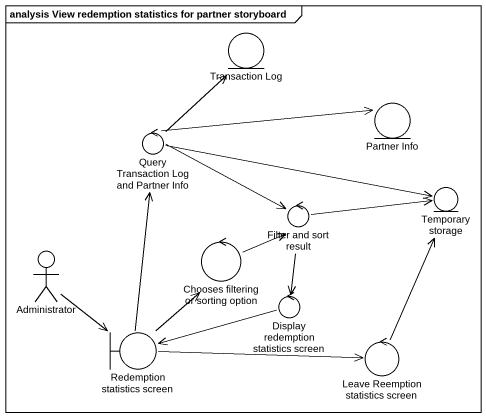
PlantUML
@startuml
mainframe analysis View redemption statistics for partner storyboard
entity "Transaction Log" as Transaction_Log
control "Query Transaction Log and Partner Info" as Query_Transaction_Log_and
entity "Partner Info" as Partner_Info
control "Filter and sort result" as Filter_and_sort_result
entity "Temporary storage" as Temporary_storage
actor Administrator
control "Chooses filtering or sorting option" as Chooses_filtering_or
control "Display redemption statistics screen" as Display_redemption
boundary "Redemption statistics screen" as Redemption_statistics_screen
control "Leave Reemption statistics screen" as Leave_Reemption_statistics
Query_Transaction_Log_and -up-> Transaction_Log
Query_Transaction_Log_and -right-> Partner_Info
Query_Transaction_Log_and -right-> Filter_and_sort_result
Query_Transaction_Log_and -right-> Temporary_storage
Filter_and_sort_result -right-> Temporary_storage
Filter_and_sort_result --> Display_redemption
Administrator --> Redemption_statistics_screen
Chooses_filtering_or -up-> Filter_and_sort_result
Display_redemption -left-> Redemption_statistics_screen
Redemption_statistics_screen -up-> Query_Transaction_Log_and
Redemption_statistics_screen -up-> Chooses_filtering_or
Redemption_statistics_screen -right-> Leave_Reemption_statistics
Leave_Reemption_statistics -up-> Temporary_storage
@enduml
